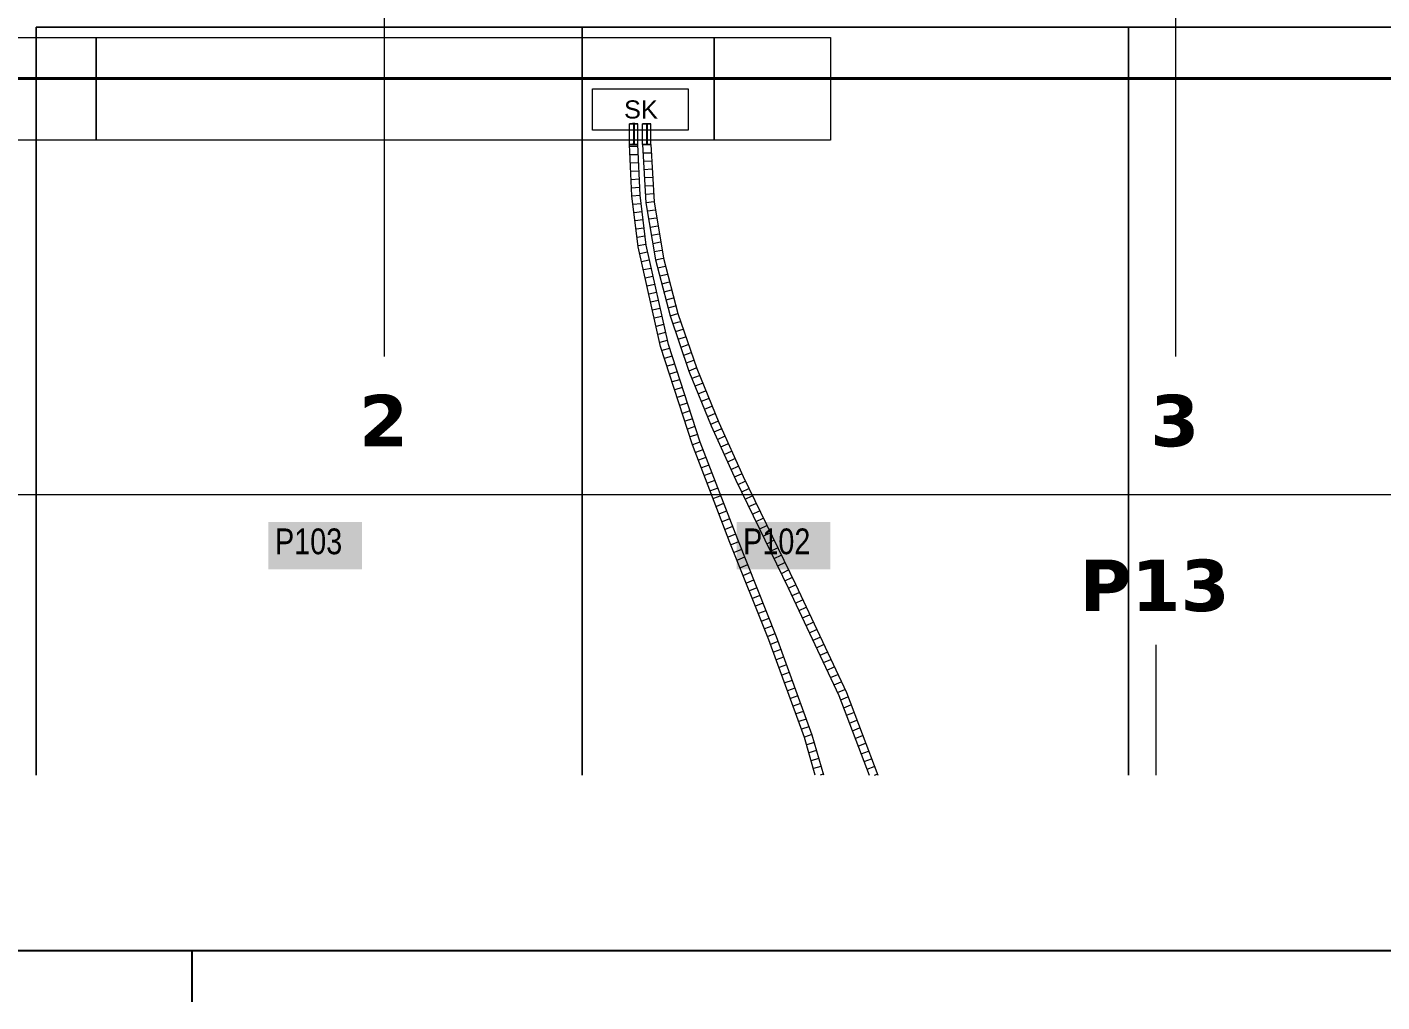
# Model space of a CAD drawing. Extents: x -882 to 613, y -179 to 707.
# Drawn here: x 176.6 to 308.1, y -179.5 to -84.8 of the extents above; entities that cross this region are included whole.
import ezdxf
from ezdxf.lldxf.tags import DXFTag

# ---------------------------------------------------------------- set-up
doc = ezdxf.new("R2010")
doc.units = 0
doc.layers.get('0').update_dxf_attribs({"lineweight": 13})
for name, color, linetype, lineweight, true_color in [('A-____-MATC-OTLN', 7, 'Strichpunkt - Mittel', 40, 0x0080ff), ('EL01_WAN_Röhre', 7, 'Continuous', 13, 0xff6666), ('EL01_WAN_Schlaufkasten', 1, 'Continuous', 13, 0xff0000), ('EL01_WAN_Trassen', 40, 'Continuous', 13, 0xffbf00), ('S-GRID-____-IDEN', 7, 'Continuous', 9, 0x5555aa)]:
    doc.layers.add(name, color=color, linetype=linetype, lineweight=lineweight, true_color=true_color)
for name, color, linetype, lineweight in [('C-PRKG-____-IDEN', 7, 'Continuous', 5), ('C-PRKG-____-OTLN', 7, 'Continuous', 9), ('S-GRID-____-OTLN', 7, 'Continuous', 5)]:
    doc.layers.add(name, color=color, linetype=linetype, lineweight=lineweight)
doc.styles.get("Standard").update_dxf_attribs({"font": 'arial.ttf'})
tags = doc.linetypes.add('_Rasterlinie_', pattern=[0.375, 0.2, -0.05, 0.075, -0.05]).pattern_tags.tags
tags[10:11] = [DXFTag(74, 4), DXFTag(75, 0), DXFTag(340, '0'), DXFTag(46, 1.0), DXFTag(50, 0.0), DXFTag(44, 0.0), DXFTag(45, 0.0)]
tags[8:9] = [DXFTag(74, 4), DXFTag(75, 0), DXFTag(340, '0'), DXFTag(46, 1.0), DXFTag(50, 0.0), DXFTag(44, 0.0), DXFTag(45, 0.0)]
tags[6:7] = [DXFTag(74, 4), DXFTag(75, 0), DXFTag(340, '0'), DXFTag(46, 1.0), DXFTag(50, 0.0), DXFTag(44, 0.0), DXFTag(45, 0.0)]
tags[4:5] = [DXFTag(74, 4), DXFTag(75, 0), DXFTag(340, '0'), DXFTag(46, 1.0), DXFTag(50, 0.0), DXFTag(44, 0.0), DXFTag(45, 0.0)]
tags = doc.linetypes.add('Strichpunkt - Mittel', pattern=[0.35, 0.15, -0.1, 0, -0.1]).pattern_tags.tags
tags[10:11] = [DXFTag(74, 4), DXFTag(75, 0), DXFTag(340, '0'), DXFTag(46, 1.0), DXFTag(50, 0.0), DXFTag(44, 0.0), DXFTag(45, 0.0)]
tags[8:9] = [DXFTag(74, 4), DXFTag(75, 0), DXFTag(340, '0'), DXFTag(46, 1.0), DXFTag(50, 0.0), DXFTag(44, 0.0), DXFTag(45, 0.0)]
tags[6:7] = [DXFTag(74, 4), DXFTag(75, 0), DXFTag(340, '0'), DXFTag(46, 1.0), DXFTag(50, 0.0), DXFTag(44, 0.0), DXFTag(45, 0.0)]
tags[4:5] = [DXFTag(74, 4), DXFTag(75, 0), DXFTag(340, '0'), DXFTag(46, 1.0), DXFTag(50, 0.0), DXFTag(44, 0.0), DXFTag(45, 0.0)]
tags = doc.linetypes.add('STRICHPUNKT2', pattern=[12.7, 6.35, -3.175, 0, -3.175]).pattern_tags.tags
tags[10:11] = [DXFTag(74, 4), DXFTag(75, 0), DXFTag(340, '0'), DXFTag(46, 0.0), DXFTag(50, 0.0), DXFTag(44, 0.0), DXFTag(45, 0.0)]
tags[8:9] = [DXFTag(74, 4), DXFTag(75, 0), DXFTag(340, '0'), DXFTag(46, 0.0), DXFTag(50, 0.0), DXFTag(44, 0.0), DXFTag(45, 0.0)]
tags[6:7] = [DXFTag(74, 4), DXFTag(75, 0), DXFTag(340, '0'), DXFTag(46, 0.0), DXFTag(50, 0.0), DXFTag(44, 0.0), DXFTag(45, 0.0)]
tags[4:5] = [DXFTag(74, 4), DXFTag(75, 0), DXFTag(340, '0'), DXFTag(46, 0.0), DXFTag(50, 0.0), DXFTag(44, 0.0), DXFTag(45, 0.0)]

# ---------------------------------------------------------------- blocks, each defined once
blk = doc.blocks.new('Referenz-A0UJ2IESXE', base_point=(-902.38, -164.15))
at = {"layer": 'A-____-MATC-OTLN', "color": 0, "linetype": 'Strichpunkt - Mittel', "ltscale": 0.4}
blk.add_line((-854.49, -89.81), (391.8, -89.81), dxfattribs=at)
at = {"layer": 'C-PRKG-____-IDEN', "color": 7, "linetype": 'Continuous', "ltscale": 0.13, "true_color": 0xffffff}
for points in [[(200.03, -137.47), (209.1, -137.47), (200.03, -132.87)], [(209.1, -137.47), (200.03, -132.87), (209.1, -132.87)], [(245.47, -137.47), (254.55, -137.47), (245.47, -132.87)], [(254.55, -137.47), (245.47, -132.87), (254.55, -132.87)]]:
    blk.add_solid(points, dxfattribs=at)
at = {"layer": 'C-PRKG-____-OTLN', "color": 0, "linetype": 'Continuous', "ltscale": 0.13}
for p, q in [((230.49, -84.82), (177.49, -84.82)), ((177.49, -157.46), (177.49, -84.82)), ((230.49, -84.82), (177.49, -84.82)), ((177.49, -84.82), (177.49, -157.46)), ((177.49, -157.46), (177.49, -84.82)), ((177.49, -84.82), (230.49, -84.82)), ((177.49, -84.82), (177.49, -84.82)), ((283.49, -84.82), (230.49, -84.82)), ((230.49, -157.46), (230.49, -84.82)), ((283.49, -84.82), (230.49, -84.82)), ((230.49, -84.82), (230.49, -157.46)), ((230.49, -157.46), (230.49, -84.82)), ((230.49, -84.82), (283.49, -84.82)), ((230.49, -84.82), (230.49, -84.82)), ((230.49, -157.46), (230.49, -84.82)), ((230.49, -157.46), (230.49, -84.82)), ((230.49, -84.82), (230.49, -157.46)), ((230.49, -84.82), (230.49, -84.82)), ((283.49, -157.46), (283.49, -84.82)), ((283.49, -157.46), (283.49, -84.82)), ((283.49, -84.82), (283.49, -157.46)), ((283.49, -84.82), (283.49, -84.82)), ((353.49, -84.82), (283.49, -84.82)), ((353.49, -84.82), (283.49, -84.82)), ((283.49, -84.82), (283.49, -157.46)), ((283.49, -157.46), (283.49, -84.82)), ((283.49, -84.82), (353.49, -84.82)), ((283.49, -84.82), (283.49, -84.82))]:
    blk.add_line(p, q, dxfattribs=at)
at = {"layer": 'S-GRID-____-OTLN', "color": 0, "linetype": '_Rasterlinie_', "ltscale": 0.13}
for p, q in [((211.29, -116.81), (211.29, 660.29)), ((288.09, -116.81), (288.09, 660.29)), ((-854.49, -130.21), (391.8, -130.21)), ((286.19, -157.46), (286.19, -144.81))]:
    blk.add_line(p, q, dxfattribs=at)
at = {"layer": 'C-PRKG-____-IDEN', "color": 0, "linetype": 'Continuous', "ltscale": 0.13, "char_height": 2.5, "attachment_point": 1}
for s, insert in [('{\\W0.8;\\fArial;P103}', (200.66, -133.5)), ('{\\W0.8;\\fArial;P102}', (246.1, -133.5))]:
    blk.add_mtext(s, dxfattribs=dict(at, insert=insert))
at = {"layer": 'S-GRID-____-IDEN', "color": 0, "linetype": 'Continuous', "lineweight": 5, "ltscale": 0.13, "char_height": 5, "attachment_point": 1}
for s, insert in [('{\\fVerdana|b1|i0;2}', (208.81, -120.52)), ('{\\fVerdana|b1|i0;3}', (285.61, -120.52)), ('{\\fVerdana|b1|i0;P13}', (278.75, -136.52))]:
    blk.add_mtext(s, dxfattribs=dict(at, insert=insert))
blk = doc.blocks.new('Kabelkanal-A0UJ2IEUXE', base_point=(123.29, -95.81))
at = {"color": 0, "linetype": 'ByBlock', "lineweight": -2, "ltscale": 0.13}
for p, q in [((123.29, -95.81), (123.29, -85.81)), ((123.29, -85.81), (183.29, -85.81)), ((183.29, -85.81), (183.29, -95.81)), ((183.29, -95.81), (123.29, -95.81))]:
    blk.add_line(p, q, dxfattribs=at)
blk = doc.blocks.new('Kabelkanal-A0UJ2IGGXE', base_point=(183.29, -95.81))
at = {"color": 0, "linetype": 'ByBlock', "lineweight": -2, "ltscale": 0.13}
for p, q in [((183.29, -95.81), (183.29, -85.81)), ((183.29, -85.81), (243.29, -85.81)), ((243.29, -85.81), (243.29, -95.81)), ((243.29, -95.81), (183.29, -95.81))]:
    blk.add_line(p, q, dxfattribs=at)
blk = doc.blocks.new('Kabelkanal-A0UJ2IH2XE', base_point=(243.29, -95.81))
at = {"color": 0, "linetype": 'ByBlock', "lineweight": -2, "ltscale": 0.13}
for p, q in [((243.29, -95.81), (243.29, -85.81)), ((243.29, -85.81), (254.58, -85.81)), ((254.58, -85.81), (254.58, -95.81)), ((254.58, -95.81), (243.29, -95.81))]:
    blk.add_line(p, q, dxfattribs=at)
blk = doc.blocks.new('Wickelfalzrohr-A0UJ2IJ0XE', base_point=(236.34, -96.22))
at = {"color": 0, "linetype": 'ByBlock', "lineweight": -2, "ltscale": 0.13}
for p, q in [((236.35, -94.21), (236.34, -94.21)), ((236.34, -94.21), (236.35, -94.22)), ((236.34, -96.21), (236.34, -94.21)), ((236.39, -94.21), (236.35, -94.21)), ((236.35, -94.22), (236.39, -94.22)), ((236.45, -94.21), (236.39, -94.21)), ((236.39, -94.22), (236.45, -94.22)), ((236.54, -94.21), (236.45, -94.21)), ((236.45, -94.22), (236.54, -94.22)), ((236.63, -94.21), (236.54, -94.21)), ((236.54, -94.22), (236.63, -94.22)), ((236.74, -94.21), (236.63, -94.21)), ((236.63, -94.22), (236.74, -94.22)), ((236.84, -94.21), (236.74, -94.21)), ((236.74, -94.22), (236.84, -94.22)), ((236.94, -94.21), (236.84, -94.21)), ((236.84, -94.22), (236.94, -94.22)), ((237.02, -94.21), (236.94, -94.21)), ((236.94, -94.22), (237.02, -94.22)), ((237.08, -94.21), (237.02, -94.21)), ((237.02, -94.22), (237.08, -94.22)), ((237.12, -94.21), (237.08, -94.21)), ((237.08, -94.22), (237.12, -94.22)), ((237.12, -94.22), (237.14, -94.21)), ((237.14, -94.21), (237.12, -94.21)), ((237.14, -96.21), (237.14, -94.21)), ((236.35, -96.21), (236.34, -96.21)), ((236.34, -96.21), (236.35, -96.21)), ((236.39, -96.21), (236.35, -96.21)), ((236.35, -96.21), (236.39, -96.22)), ((236.45, -96.21), (236.39, -96.21)), ((236.39, -96.22), (236.45, -96.22)), ((236.54, -96.21), (236.45, -96.21)), ((236.45, -96.22), (236.54, -96.22)), ((236.63, -96.21), (236.54, -96.21)), ((236.54, -96.22), (236.63, -96.22)), ((236.74, -96.21), (236.63, -96.21)), ((236.63, -96.22), (236.74, -96.22)), ((236.84, -96.21), (236.74, -96.21)), ((236.74, -96.22), (236.84, -96.22)), ((236.94, -96.21), (236.84, -96.21)), ((236.84, -96.22), (236.94, -96.22)), ((237.02, -96.21), (236.94, -96.21)), ((236.94, -96.22), (237.02, -96.22)), ((237.08, -96.21), (237.02, -96.21)), ((237.02, -96.22), (237.08, -96.22)), ((237.08, -96.22), (237.12, -96.21)), ((237.12, -96.21), (237.08, -96.21)), ((237.12, -96.21), (237.14, -96.21)), ((237.14, -96.21), (237.12, -96.21))]:
    blk.add_line(p, q, dxfattribs=at)
at = {"color": 0, "linetype": 'STRICHPUNKT2', "lineweight": 25, "ltscale": 0.25}
blk.add_line((236.74, -94.21), (236.74, -96.21), dxfattribs=at)
blk = doc.blocks.new('Flexrohr-A0UJ2IJAXE', base_point=(236.34, -157.46))
at = {"color": 0, "linetype": 'ByBlock', "lineweight": -2, "ltscale": 0.13}
for p, q in [((236.35, -96.21), (236.34, -96.21)), ((236.34, -96.21), (236.35, -96.21)), ((236.34, -96.21), (236.66, -101.87)), ((236.39, -96.22), (236.35, -96.21)), ((236.35, -96.21), (236.39, -96.21)), ((236.39, -96.21), (236.45, -96.21)), ((236.45, -96.22), (236.39, -96.22)), ((236.41, -97.02), (237.16, -97.01)), ((236.45, -96.21), (236.54, -96.21)), ((236.54, -96.22), (236.45, -96.22)), ((236.54, -96.21), (236.63, -96.21)), ((236.63, -96.22), (236.54, -96.22)), ((236.63, -96.21), (236.74, -96.21)), ((236.74, -96.22), (236.63, -96.22)), ((236.74, -96.21), (236.84, -96.21)), ((236.84, -96.22), (236.74, -96.22)), ((236.84, -96.21), (236.94, -96.21)), ((236.94, -96.22), (236.84, -96.22)), ((236.94, -96.21), (237.02, -96.21)), ((237.02, -96.22), (236.94, -96.22)), ((237.02, -96.21), (237.08, -96.21)), ((237.08, -96.22), (237.02, -96.22)), ((237.12, -96.21), (237.08, -96.22)), ((237.08, -96.21), (237.12, -96.21)), ((237.14, -96.21), (237.12, -96.21)), ((237.12, -96.21), (237.14, -96.21)), ((237.14, -96.21), (237.46, -101.78)), ((236.45, -97.82), (237.21, -97.8)), ((236.5, -98.63), (237.25, -98.59)), ((236.55, -99.43), (237.3, -99.38)), ((236.59, -100.24), (237.34, -100.18)), ((236.64, -101.04), (237.39, -100.97)), ((236.66, -101.87), (237.59, -107.41)), ((236.69, -101.84), (237.43, -101.76)), ((236.82, -102.64), (237.56, -102.55)), ((237.46, -101.78), (238.37, -107.25)), ((236.95, -103.43), (237.69, -103.33)), ((237.08, -104.23), (237.82, -104.11)), ((237.21, -105.02), (237.95, -104.9)), ((237.34, -105.82), (238.08, -105.68)), ((237.48, -106.61), (238.21, -106.46)), ((237.59, -107.41), (239.01, -112.86)), ((237.61, -107.41), (238.34, -107.25)), ((238.37, -107.25), (239.77, -112.63)), ((237.81, -108.18), (238.54, -108.02)), ((238.01, -108.96), (238.75, -108.79)), ((238.22, -109.74), (238.95, -109.56)), ((238.42, -110.52), (239.15, -110.33)), ((238.62, -111.3), (239.35, -111.1)), ((238.83, -112.08), (239.55, -111.87)), ((239.01, -112.86), (240.84, -118.23)), ((239.03, -112.85), (239.75, -112.64)), ((239.77, -112.63), (241.59, -117.95)), ((239.29, -113.61), (240.01, -113.39)), ((239.55, -114.37), (240.27, -114.14)), ((239.81, -115.13), (240.52, -114.9)), ((240.07, -115.89), (240.78, -115.65)), ((240.33, -116.66), (241.04, -116.41)), ((240.59, -117.42), (241.3, -117.16)), ((240.84, -118.23), (242.99, -123.54)), ((240.85, -118.18), (241.55, -117.91)), ((241.59, -117.95), (243.73, -123.22)), ((241.15, -118.92), (241.85, -118.65)), ((241.45, -119.66), (242.15, -119.39)), ((241.75, -120.41), (242.45, -120.13)), ((242.05, -121.15), (242.75, -120.87)), ((242.35, -121.9), (243.05, -121.61)), ((242.66, -122.64), (243.35, -122.35)), ((242.96, -123.38), (243.65, -123.09)), ((242.99, -123.54), (245.38, -128.8)), ((243.73, -123.22), (246.1, -128.46)), ((243.28, -124.12), (243.97, -123.82)), ((243.61, -124.85), (244.3, -124.54)), ((243.94, -125.58), (244.63, -125.27)), ((244.27, -126.31), (244.96, -126)), ((244.61, -127.04), (245.29, -126.72)), ((244.94, -127.77), (245.62, -127.45)), ((245.27, -128.5), (245.95, -128.18)), ((245.38, -128.8), (250.46, -139.25)), ((246.1, -128.46), (251.18, -138.9)), ((245.61, -129.22), (246.29, -128.9)), ((245.96, -129.94), (246.64, -129.62)), ((246.31, -130.66), (246.99, -130.34)), ((246.66, -131.38), (247.34, -131.06)), ((247.01, -132.1), (247.69, -131.78)), ((247.36, -132.82), (248.04, -132.5)), ((247.71, -133.54), (248.39, -133.22)), ((248.06, -134.26), (248.74, -133.93)), ((248.41, -134.98), (249.09, -134.65)), ((248.76, -135.7), (249.44, -135.37)), ((249.11, -136.42), (249.79, -136.09)), ((249.46, -137.14), (250.14, -136.81)), ((249.81, -137.86), (250.49, -137.53)), ((250.16, -138.57), (250.84, -138.25)), ((250.46, -139.25), (255.39, -149.72)), ((250.51, -139.29), (251.19, -138.97)), ((251.18, -138.9), (256.12, -149.41)), ((250.85, -140.02), (251.53, -139.7)), ((251.19, -140.74), (251.87, -140.42)), ((251.53, -141.46), (252.21, -141.15)), ((251.87, -142.19), (252.55, -141.87)), ((252.21, -142.91), (252.89, -142.6)), ((252.55, -143.63), (253.23, -143.32)), ((252.89, -144.36), (253.57, -144.05)), ((253.23, -145.08), (253.91, -144.77)), ((253.57, -145.8), (254.26, -145.5)), ((253.91, -146.52), (254.6, -146.22)), ((254.25, -147.25), (254.94, -146.95)), ((254.59, -147.97), (255.28, -147.67)), ((254.93, -148.69), (255.62, -148.4)), ((255.27, -149.42), (255.96, -149.12)), ((255.39, -149.72), (258.32, -157.46)), ((255.57, -150.15), (256.27, -149.86)), ((256.12, -149.41), (259.18, -157.46)), ((255.86, -150.9), (256.55, -150.61)), ((256.14, -151.64), (256.84, -151.36)), ((256.42, -152.39), (257.12, -152.11)), ((256.71, -153.14), (257.41, -152.86)), ((256.99, -153.88), (257.69, -153.61)), ((257.27, -154.63), (257.98, -154.36)), ((257.56, -155.37), (258.26, -155.11)), ((257.84, -156.12), (258.55, -155.86)), ((258.13, -156.87), (258.83, -156.61)), ((258.84, -157.46), (259.12, -157.36))]:
    blk.add_line(p, q, dxfattribs=at)
blk = doc.blocks.new('Flexrohr-A0UJ2IKQXE', base_point=(235.08, -157.46))
at = {"color": 0, "linetype": 'ByBlock', "lineweight": -2, "ltscale": 0.13}
for p, q in [((235.08, -96.2), (235.09, -96.2)), ((235.09, -96.2), (235.08, -96.2)), ((235.29, -101.2), (235.08, -96.2)), ((235.09, -96.2), (235.13, -96.21)), ((235.13, -96.2), (235.09, -96.2)), ((235.86, -96.41), (235.11, -96.42)), ((235.19, -96.2), (235.13, -96.2)), ((235.13, -96.21), (235.19, -96.21)), ((235.9, -97.21), (235.14, -97.22)), ((235.28, -96.2), (235.19, -96.2)), ((235.19, -96.21), (235.28, -96.21)), ((235.37, -96.19), (235.28, -96.2)), ((235.28, -96.21), (235.37, -96.21)), ((235.48, -96.19), (235.37, -96.19)), ((235.37, -96.21), (235.48, -96.21)), ((235.58, -96.19), (235.48, -96.19)), ((235.48, -96.21), (235.58, -96.21)), ((235.68, -96.2), (235.58, -96.19)), ((235.58, -96.21), (235.68, -96.21)), ((235.76, -96.2), (235.68, -96.2)), ((235.68, -96.21), (235.76, -96.21)), ((235.82, -96.2), (235.76, -96.2)), ((235.76, -96.21), (235.82, -96.21)), ((235.82, -96.21), (235.86, -96.2)), ((235.86, -96.2), (235.82, -96.2)), ((235.86, -96.2), (235.88, -96.2)), ((235.88, -96.2), (235.86, -96.2)), ((236.09, -101.13), (235.88, -96.2)), ((235.93, -98), (235.18, -98.03)), ((235.96, -98.8), (235.21, -98.83)), ((236, -99.59), (235.25, -99.63)), ((236.03, -100.39), (235.28, -100.44)), ((235.9, -106.14), (235.29, -101.2)), ((236.07, -101.18), (235.32, -101.24)), ((236.68, -105.99), (236.09, -101.13)), ((236.17, -101.97), (235.42, -102.04)), ((236.26, -102.75), (235.52, -102.84)), ((236.36, -103.54), (235.61, -103.64)), ((236.46, -104.33), (235.71, -104.44)), ((236.55, -105.12), (235.81, -105.24)), ((238.07, -115.83), (235.9, -106.14)), ((236.65, -105.91), (235.91, -106.04)), ((238.84, -115.62), (236.68, -105.99)), ((236.81, -106.68), (236.08, -106.83)), ((236.99, -107.46), (236.25, -107.61)), ((237.16, -108.24), (236.43, -108.4)), ((237.34, -109.02), (236.6, -109.18)), ((237.51, -109.8), (236.78, -109.96)), ((237.69, -110.58), (236.95, -110.74)), ((237.86, -111.35), (237.13, -111.53)), ((238.03, -112.13), (237.3, -112.31)), ((238.21, -112.91), (237.48, -113.09)), ((238.38, -113.69), (237.65, -113.88)), ((238.56, -114.47), (237.83, -114.66)), ((238.73, -115.25), (238.01, -115.44)), ((241.94, -125.11), (238.84, -115.62)), ((241.18, -125.38), (238.07, -115.83)), ((238.94, -116.01), (238.22, -116.21)), ((239.19, -116.77), (238.47, -116.98)), ((239.44, -117.53), (238.72, -117.74)), ((239.69, -118.29), (238.96, -118.5)), ((239.93, -119.05), (239.21, -119.27)), ((240.18, -119.81), (239.46, -120.03)), ((240.43, -120.56), (239.71, -120.79)), ((240.68, -121.32), (239.96, -121.55)), ((240.92, -122.08), (240.21, -122.32)), ((241.17, -122.84), (240.46, -123.08)), ((241.42, -123.6), (240.71, -123.84)), ((241.66, -124.36), (240.95, -124.6)), ((244.82, -134.85), (241.18, -125.38)), ((241.91, -125.12), (241.2, -125.37)), ((242.2, -125.86), (241.49, -126.11)), ((245.57, -134.56), (241.94, -125.11)), ((242.49, -126.61), (241.78, -126.86)), ((242.77, -127.35), (242.07, -127.61)), ((243.06, -128.1), (242.35, -128.36)), ((243.35, -128.84), (242.64, -129.1)), ((243.63, -129.59), (242.93, -129.85)), ((243.92, -130.34), (243.22, -130.6)), ((244.21, -131.08), (243.5, -131.35)), ((244.49, -131.83), (243.79, -132.09)), ((244.78, -132.57), (244.08, -132.84)), ((245.07, -133.32), (244.37, -133.59)), ((245.36, -134.06), (244.65, -134.34)), ((248.58, -144.3), (244.82, -134.85)), ((245.64, -134.81), (244.94, -135.08)), ((249.33, -144.02), (245.57, -134.56)), ((245.94, -135.55), (245.24, -135.83)), ((246.24, -136.3), (245.54, -136.57)), ((246.53, -137.04), (245.83, -137.31)), ((246.83, -137.78), (246.13, -138.06)), ((247.12, -138.53), (246.42, -138.8)), ((247.42, -139.27), (246.72, -139.54)), ((247.71, -140.02), (247.01, -140.29)), ((248.01, -140.76), (247.31, -141.03)), ((248.31, -141.5), (247.6, -141.77)), ((248.6, -142.25), (247.9, -142.51)), ((248.9, -142.99), (248.19, -143.26)), ((249.19, -143.73), (248.49, -144)), ((252.05, -153.81), (248.58, -144.3)), ((249.48, -144.48), (248.77, -144.75)), ((252.81, -153.57), (249.33, -144.02)), ((249.75, -145.24), (249.05, -145.5)), ((250.02, -145.99), (249.32, -146.25)), ((250.3, -146.74), (249.59, -147)), ((250.57, -147.5), (249.87, -147.75)), ((250.85, -148.25), (250.14, -148.5)), ((251.12, -149), (250.41, -149.25)), ((251.4, -149.76), (250.69, -150)), ((251.67, -150.51), (250.96, -150.75)), ((251.95, -151.26), (251.23, -151.5)), ((252.22, -152.01), (251.51, -152.25)), ((252.49, -152.77), (251.78, -153)), ((252.77, -153.52), (252.05, -153.75)), ((253.08, -157.46), (252.05, -153.81)), ((253.92, -157.46), (252.81, -153.57)), ((252.99, -154.29), (252.27, -154.52)), ((253.21, -155.06), (252.49, -155.28)), ((253.43, -155.83), (252.71, -156.05)), ((253.65, -156.6), (252.93, -156.82)), ((253.87, -157.37), (253.59, -157.46))]:
    blk.add_line(p, q, dxfattribs=at)
blk = doc.blocks.new('Wickelfalzrohr-A0UJ2IKUXE', base_point=(235.08, -96.21))
at = {"color": 0, "linetype": 'ByBlock', "lineweight": -2, "ltscale": 0.13}
for p, q in [((235.09, -94.2), (235.08, -94.2)), ((235.08, -94.2), (235.09, -94.2)), ((235.08, -96.2), (235.08, -94.2)), ((235.13, -94.2), (235.09, -94.2)), ((235.09, -94.2), (235.13, -94.21)), ((235.19, -94.2), (235.13, -94.2)), ((235.13, -94.21), (235.19, -94.21)), ((235.28, -94.2), (235.19, -94.2)), ((235.19, -94.21), (235.28, -94.21)), ((235.37, -94.19), (235.28, -94.2)), ((235.28, -94.21), (235.37, -94.21)), ((235.48, -94.19), (235.37, -94.19)), ((235.37, -94.21), (235.48, -94.21)), ((235.58, -94.19), (235.48, -94.19)), ((235.48, -94.21), (235.58, -94.21)), ((235.68, -94.2), (235.58, -94.19)), ((235.58, -94.21), (235.68, -94.21)), ((235.76, -94.2), (235.68, -94.2)), ((235.68, -94.21), (235.76, -94.21)), ((235.82, -94.2), (235.76, -94.2)), ((235.76, -94.21), (235.82, -94.21)), ((235.82, -94.21), (235.86, -94.2)), ((235.86, -94.2), (235.82, -94.2)), ((235.86, -94.2), (235.88, -94.2)), ((235.88, -94.2), (235.86, -94.2)), ((235.88, -96.2), (235.88, -94.2)), ((235.09, -96.2), (235.08, -96.2)), ((235.08, -96.2), (235.09, -96.2)), ((235.13, -96.2), (235.09, -96.2)), ((235.09, -96.2), (235.13, -96.21)), ((235.19, -96.2), (235.13, -96.2)), ((235.13, -96.21), (235.19, -96.21)), ((235.28, -96.2), (235.19, -96.2)), ((235.19, -96.21), (235.28, -96.21)), ((235.37, -96.19), (235.28, -96.2)), ((235.28, -96.21), (235.37, -96.21)), ((235.48, -96.19), (235.37, -96.19)), ((235.37, -96.21), (235.48, -96.21)), ((235.58, -96.19), (235.48, -96.19)), ((235.48, -96.21), (235.58, -96.21)), ((235.68, -96.2), (235.58, -96.19)), ((235.58, -96.21), (235.68, -96.21)), ((235.76, -96.2), (235.68, -96.2)), ((235.68, -96.21), (235.76, -96.21)), ((235.82, -96.2), (235.76, -96.2)), ((235.76, -96.21), (235.82, -96.21)), ((235.82, -96.21), (235.86, -96.2)), ((235.86, -96.2), (235.82, -96.2)), ((235.86, -96.2), (235.88, -96.2)), ((235.88, -96.2), (235.86, -96.2))]:
    blk.add_line(p, q, dxfattribs=at)
at = {"color": 0, "linetype": 'STRICHPUNKT2', "lineweight": 25, "ltscale": 0.25}
blk.add_line((235.48, -94.2), (235.48, -96.2), dxfattribs=at)
blk = doc.blocks.new('Schlaufkasten Decke (multi)-A0UJ2IL4XE', base_point=(231.48, -94.81))
at = {"color": 0, "linetype": 'ByBlock', "lineweight": -2, "ltscale": 0.13}
for p, q in [((231.48, -90.81), (240.76, -90.81)), ((231.48, -94.81), (231.48, -90.81)), ((240.76, -90.81), (240.76, -94.81)), ((240.76, -94.81), (231.48, -94.81))]:
    blk.add_line(p, q, dxfattribs=at)
at = {"color": 0, "linetype": 'ByBlock', "lineweight": -2, "ltscale": 0.13, "insert": (234.54, -91.93), "char_height": 1.76, "attachment_point": 1}
blk.add_mtext('{\\fArial;SK}', dxfattribs=at)

msp = doc.modelspace()

# ---------------------------------------------------------------- linework, layer by layer
at = {"color": 0, "linetype": 'ByBlock', "lineweight": -2, "ltscale": 0.13}
for p, q in [((-882.42, -174.47), (607.58, -174.47)), ((192.58, -174.47), (192.58, -179.47))]:
    msp.add_line(p, q, dxfattribs=at)

# ---------------------------------------------------------------- block references
at = {"color": 9, "lineweight": 25, "ltscale": 0.25, "true_color": 0xc0c0c0}
msp.add_blockref('Referenz-A0UJ2IESXE', (-902.38, -164.15), dxfattribs=at)
at = {"layer": 'EL01_WAN_Röhre', "color": 24, "ltscale": 0.13, "true_color": 0x993300}
for name, p in [('Wickelfalzrohr-A0UJ2IKUXE', (235.08, -96.21)), ('Wickelfalzrohr-A0UJ2IJ0XE', (236.34, -96.22)), ('Flexrohr-A0UJ2IKQXE', (235.08, -157.46)), ('Flexrohr-A0UJ2IJAXE', (236.34, -157.46))]:
    msp.add_blockref(name, p, dxfattribs=at)
at = {"layer": 'EL01_WAN_Schlaufkasten', "ltscale": 0.13}
msp.add_blockref('Schlaufkasten Decke (multi)-A0UJ2IL4XE', (231.48, -94.81), dxfattribs=at)
at = {"layer": 'EL01_WAN_Trassen', "ltscale": 0.13}
for name, p in [('Kabelkanal-A0UJ2IEUXE', (123.29, -95.81)), ('Kabelkanal-A0UJ2IGGXE', (183.29, -95.81)), ('Kabelkanal-A0UJ2IH2XE', (243.29, -95.81))]:
    msp.add_blockref(name, p, dxfattribs=at)

doc.saveas('drawing.dxf')
